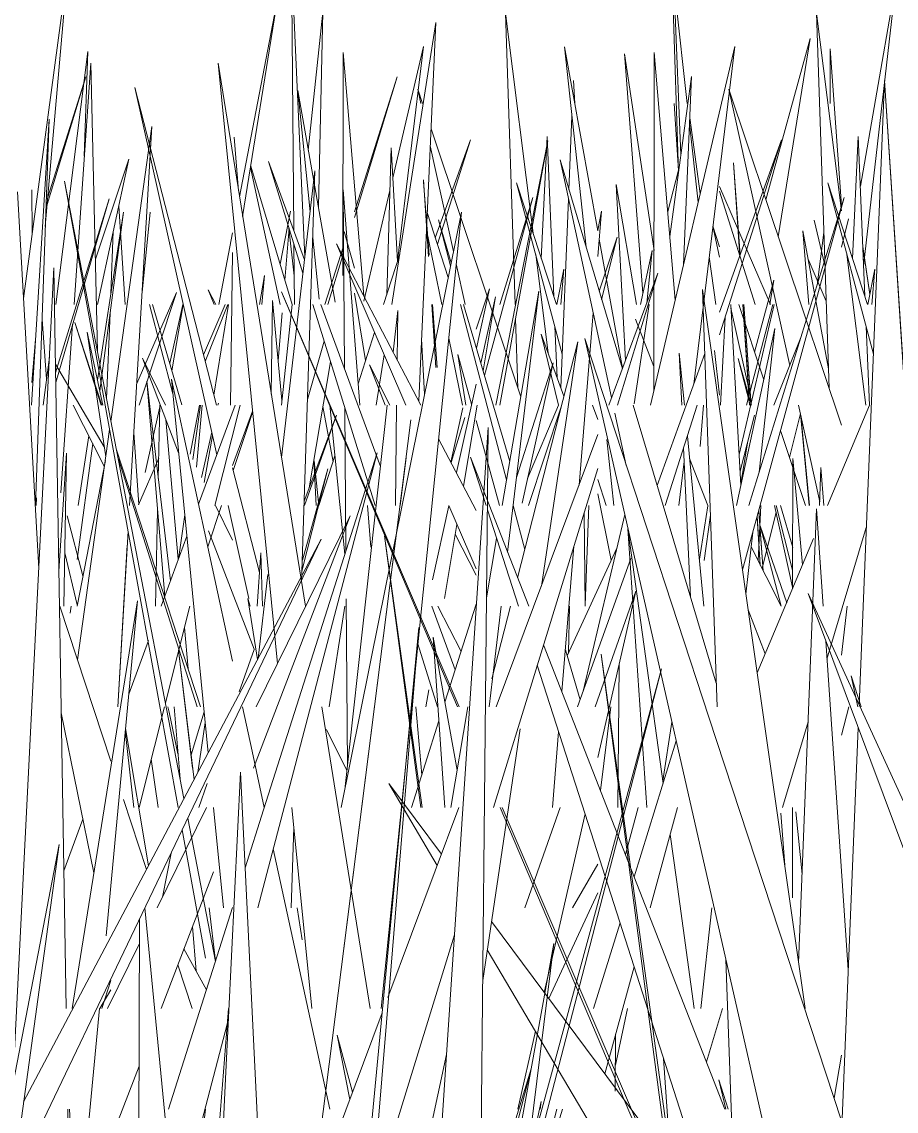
# Model space of a CAD drawing. Header units: millimetres. Extents: x -9575 to 27274, y -4387 to 11354.
# Drawn here: x -6957.22 to -6933.25, y 3085.8 to 3115.69 of the extents above; entities that cross this region are included whole.
import ezdxf

# ---------------------------------------------------------------- set-up
doc = ezdxf.new("R2010")
doc.units = ezdxf.units.MM
doc.layers.add('G-IMPT', color=8, linetype='Continuous', lineweight=9)

# ---------------------------------------------------------------- blocks, each defined once
blk = doc.blocks.new('Grass Array - 25_dwg-439225-North')
at = {"layer": 'G-IMPT'}
for p, q in [((-6949.462, 3109.227), (-6949.823, 3117.22)), ((-6949.766, 3109.958), (-6949.823, 3117.22)), ((-6957.177, 3108.1), (-6955.966, 3117.087)), ((-6956.578, 3110.067), (-6955.966, 3117.087)), ((-6934.233, 3111.175), (-6933.257, 3116.77)), ((-6934.143, 3108.981), (-6933.257, 3116.77)), ((-6951.253, 3110.882), (-6950.209, 3116.317)), ((-6951.167, 3110.348), (-6950.209, 3116.317)), ((-6949.367, 3112.166), (-6948.97, 3115.949)), ((-6949.092, 3110.607), (-6948.97, 3115.949)), ((-6947.075, 3107.931), (-6945.871, 3115.664)), ((-6946.341, 3105.289), (-6945.871, 3115.664)), ((-6956.286, 3107.931), (-6955.415, 3114.874)), ((-6955.508, 3112), (-6955.415, 3114.874)), ((-6942.345, 3115.002), (-6941.751, 3109.501)), ((-6942.345, 3115.002), (-6941.432, 3109.955)), ((-6941.432, 3109.955), (-6942.345, 3115.002)), ((-6939.889, 3109.412), (-6940.695, 3114.807)), ((-6940.196, 3108.239), (-6940.695, 3114.807)), ((-6935.06, 3113.449), (-6935.058, 3114.944)), ((-6934.753, 3110.645), (-6935.058, 3114.944)), ((-6955.791, 3107.931), (-6955.331, 3114.552)), ((-6955.145, 3106.641), (-6955.331, 3114.552)), ((-6939.456, 3109.797), (-6938.863, 3114.186)), ((-6939.082, 3109.018), (-6938.863, 3114.186)), ((-6949.657, 3113.802), (-6949.317, 3110.469)), ((-6949.657, 3113.802), (-6948.63, 3107.993)), ((-6948.63, 3107.993), (-6949.657, 3113.802)), ((-6944.224, 3105.172), (-6942.8, 3112.422)), ((-6944.113, 3105.172), (-6942.8, 3112.422)), ((-6947.097, 3112.233), (-6947.217, 3108.199)), ((-6947.097, 3112.233), (-6946.922, 3109.12)), ((-6955.205, 3109.179), (-6954.288, 3111.919)), ((-6955.15, 3107.931), (-6954.288, 3111.919)), ((-6954.566, 3110.632), (-6954.385, 3107.931)), ((-6955.147, 3105.854), (-6954.436, 3110.466)), ((-6955.086, 3105.567), (-6954.436, 3110.466)), ((-6945.533, 3108.673), (-6946.107, 3110.452)), ((-6934.753, 3109.505), (-6934.561, 3110.281)), ((-6949.756, 3108.716), (-6949.897, 3110.029)), ((-6945.708, 3107.931), (-6946.129, 3109.98)), ((-6938.091, 3109.228), (-6938.278, 3110.076)), ((-6938.091, 3109.511), (-6938.278, 3110.076)), ((-6935.204, 3109.013), (-6935.501, 3110.24)), ((-6954.783, 3108.224), (-6954.714, 3109.945)), ((-6951.82, 3107.931), (-6951.443, 3109.894)), ((-6949.245, 3109.76), (-6949.074, 3108.075)), ((-6948.105, 3108.931), (-6948.388, 3109.934)), ((-6941.39, 3109.722), (-6940.75, 3106.186)), ((-6940.75, 3106.186), (-6941.39, 3109.722)), ((-6935.644, 3107.931), (-6935.81, 3109.954)), ((-6935.109, 3106.167), (-6935.81, 3109.954)), ((-6949.75, 3107.931), (-6949.763, 3109.596)), ((-6940.263, 3107.931), (-6939.942, 3109.411)), ((-6940.086, 3107.969), (-6939.942, 3109.411)), ((-6933.97, 3108.211), (-6934.165, 3109.519)), ((-6933.971, 3108.209), (-6934.165, 3109.514)), ((-6947.303, 3107.931), (-6946.861, 3109.309)), ((-6935.665, 3109.171), (-6935.171, 3108.027)), ((-6950.707, 3107.931), (-6950.571, 3108.729)), ((-6950.644, 3107.931), (-6950.571, 3108.729)), ((-6937.133, 3106.626), (-6936.605, 3108.603)), ((-6936.714, 3107.931), (-6936.605, 3108.603)), ((-6954.07, 3105.761), (-6952.978, 3108.257)), ((-6954.005, 3105.172), (-6952.978, 3108.257)), ((-6951.95, 3107.931), (-6952.116, 3108.329)), ((-6951.903, 3107.931), (-6952.116, 3108.329)), ((-6947.796, 3106.398), (-6948.105, 3108.243)), ((-6944.767, 3107.251), (-6944.396, 3108.361)), ((-6944.76, 3106.734), (-6944.396, 3108.361)), ((-6952.239, 3106.553), (-6951.643, 3107.931)), ((-6952.192, 3106.369), (-6951.571, 3107.931)), ((-6951.954, 3105.442), (-6951.555, 3107.931)), ((-6950.382, 3105.473), (-6950.352, 3108.04)), ((-6950.089, 3105.294), (-6950.352, 3108.04)), ((-6950.102, 3105.172), (-6949.812, 3107.931)), ((-6940.433, 3105.206), (-6940.025, 3107.931)), ((-6936.88, 3105.864), (-6937.566, 3107.931)), ((-6937.556, 3103.813), (-6936.592, 3107.931)), ((-6937.352, 3105.172), (-6936.628, 3107.931)), ((-6954.897, 3105.354), (-6954.804, 3107.69)), ((-6937.266, 3105.498), (-6937.781, 3107.828)), ((-6956.149, 3102.768), (-6955.828, 3107.391)), ((-6948.001, 3105.757), (-6947.551, 3107.161)), ((-6945.143, 3105.172), (-6945.519, 3107.006)), ((-6942.507, 3105.172), (-6942.98, 3107.114)), ((-6942.361, 3105.42), (-6942.98, 3107.114)), ((-6956.95, 3105.792), (-6956.848, 3106.969)), ((-6956.632, 3105.172), (-6956.467, 3106.486)), ((-6947.505, 3105.172), (-6947.29, 3106.554)), ((-6945.051, 3105.172), (-6945.265, 3106.558)), ((-6944.89, 3105.195), (-6945.265, 3106.558)), ((-6956.3, 3106.294), (-6954.96, 3104.023)), ((-6954.96, 3104.023), (-6956.3, 3106.294)), ((-6951.847, 3105.172), (-6951.834, 3105.227)), ((-6951.844, 3105.172), (-6951.834, 3105.227)), ((-6955.81, 3105.172), (-6954.963, 3103.496)), ((-6952.609, 3103.823), (-6952.35, 3105.172)), ((-6948.69, 3103.613), (-6948.966, 3105.137)), ((-6948.778, 3105.172), (-6948.362, 3101.086)), ((-6945.461, 3103.609), (-6945.127, 3105.097)), ((-6941.429, 3104.777), (-6941.574, 3105.172)), ((-6938.53, 3105.172), (-6938.622, 3104.032)), ((-6937.53, 3103.357), (-6937.132, 3104.894)), ((-6936.174, 3103.736), (-6935.878, 3104.939)), ((-6935.634, 3102.413), (-6935.877, 3104.936)), ((-6935.627, 3102.413), (-6935.869, 3104.898)), ((-6944.125, 3102.413), (-6944.767, 3104.746)), ((-6955.678, 3102.413), (-6955.383, 3104.327)), ((-6954.149, 3104.407), (-6954.017, 3102.441)), ((-6952.295, 3103.189), (-6952.015, 3104.425)), ((-6952.226, 3103.051), (-6951.995, 3104.334)), ((-6935.735, 3102.413), (-6936.411, 3104.45)), ((-6955.7, 3100.932), (-6955.278, 3104.119)), ((-6941.183, 3104.23), (-6940.987, 3102.413)), ((-6937.511, 3103.008), (-6937.328, 3104.139)), ((-6954.021, 3102.432), (-6953.467, 3103.713)), ((-6949.075, 3102.413), (-6948.636, 3103.78)), ((-6949.154, 3102.413), (-6949.212, 3103.68)), ((-6949.077, 3102.413), (-6949.21, 3103.644)), ((-6941.806, 3102.206), (-6941.776, 3099.654)), ((-6941.777, 3099.682), (-6941.677, 3102.413)), ((-6938.647, 3100.946), (-6938.41, 3102.406)), ((-6936.96, 3102.413), (-6937.036, 3100.903)), ((-6937.035, 3100.902), (-6936.96, 3102.413)), ((-6936.926, 3100.686), (-6936.544, 3102.235)), ((-6936.089, 3100.174), (-6936.584, 3102.413)), ((-6955.981, 3102.138), (-6955.545, 3100.491)), ((-6938.518, 3100.906), (-6938.344, 3102.152)), ((-6955.7, 3099.69), (-6956.041, 3101.118)), ((-6955.894, 3099.467), (-6955.869, 3099.654)), ((-6948.793, 3096.895), (-6948.364, 3099.654)), ((-6952.394, 3095.098), (-6952.194, 3096.461))]:
    blk.add_line(p, q, dxfattribs=at)
blk = doc.blocks.new('Grass Array - Grass Array-440235-North')
blk.add_blockref('Grass Array - 25_dwg-439225-North', (0, 0))
blk = doc.blocks.new('Grass Array - 25_dwg-V27-North')
at = {"layer": 'G-IMPT'}
for p, q in [((-6937.528, 3109.282), (-6937.714, 3111.817)), ((-6937.541, 3109.246), (-6937.714, 3111.817)), ((-6949.959, 3107.931), (-6950.106, 3108.274)), ((-6949.96, 3107.931), (-6950.106, 3108.274))]:
    blk.add_line(p, q, dxfattribs=at)
blk = doc.blocks.new('Grass Array - 25_dwg-V31-North')
at = {"layer": 'G-IMPT'}
for p, q in [((-6937.528, 3109.282), (-6937.714, 3111.817)), ((-6937.541, 3109.246), (-6937.714, 3111.817)), ((-6949.959, 3107.931), (-6950.106, 3108.274)), ((-6949.96, 3107.931), (-6950.106, 3108.274)), ((-6937.285, 3105.424), (-6937.453, 3107.931)), ((-6937.255, 3105.539), (-6937.43, 3107.931)), ((-6946.852, 3102.413), (-6946.686, 3103.725)), ((-6946.852, 3102.413), (-6946.685, 3103.725)), ((-6936.897, 3100.628), (-6937.014, 3102.242)), ((-6936.975, 3100.782), (-6937.061, 3102.071))]:
    blk.add_line(p, q, dxfattribs=at)
blk = doc.blocks.new('Grass Array - 25_dwg-V35-North')
at = {"layer": 'G-IMPT'}
for p, q in [((-6937.528, 3109.282), (-6937.714, 3111.817)), ((-6937.541, 3109.246), (-6937.714, 3111.817)), ((-6949.959, 3107.931), (-6950.106, 3108.274)), ((-6949.96, 3107.931), (-6950.106, 3108.274)), ((-6937.269, 3105.172), (-6937.453, 3107.931)), ((-6937.228, 3105.172), (-6937.43, 3107.931)), ((-6946.852, 3102.413), (-6946.686, 3103.725)), ((-6946.852, 3102.413), (-6946.685, 3103.725)), ((-6936.897, 3100.628), (-6937.014, 3102.242)), ((-6936.975, 3100.782), (-6937.061, 3102.071))]:
    blk.add_line(p, q, dxfattribs=at)
blk = doc.blocks.new('Grass Array - Grass Array-440908-North')
for name in ['Grass Array - 25_dwg-V27-North', 'Grass Array - 25_dwg-V31-North', 'Grass Array - 25_dwg-V35-North', 'Grass Array - 25_dwg-V35-North']:
    blk.add_blockref(name, (0, 0))
blk = doc.blocks.new('Grass Array - 25_dwg-V18-North')
at = {"layer": 'G-IMPT'}
for p, q in [((-6208.565, 3109.246), (-6208.706, 3111.354)), ((-6208.552, 3109.282), (-6208.699, 3111.297)), ((-6208.362, 3106.205), (-6208.477, 3107.931)), ((-6208.328, 3106.205), (-6208.454, 3107.931))]:
    blk.add_line(p, q, dxfattribs=at)
blk = doc.blocks.new('Grass Array - 25_dwg-V41-North')
at = {"layer": 'G-IMPT'}
for p, q in [((-6938.981, 3113.449), (-6939.341, 3116.682)), ((-6939.154, 3112.035), (-6939.341, 3116.682)), ((-6939.217, 3111.564), (-6939.38, 3116.388)), ((-6943.698, 3107.931), (-6943.963, 3115.918)), ((-6943.206, 3109.89), (-6943.963, 3115.918)), ((-6936.821, 3110.801), (-6935.609, 3115.227)), ((-6936.482, 3109.789), (-6935.609, 3115.227)), ((-6948.412, 3114.84), (-6948.42, 3108.729)), ((-6948.412, 3114.84), (-6947.849, 3108.169)), ((-6947.051, 3111.407), (-6946.205, 3115.006)), ((-6946.921, 3109.122), (-6946.205, 3115.006)), ((-6956.524, 3110.678), (-6955.463, 3114.172)), ((-6956.507, 3110.876), (-6955.463, 3114.172)), ((-6942.1, 3114.075), (-6942.059, 3113.449)), ((-6942.059, 3113.449), (-6942.1, 3114.075)), ((-6946.282, 3113.449), (-6946.368, 3113.839)), ((-6946.237, 3113.449), (-6946.368, 3113.839)), ((-6939.334, 3113.449), (-6939.221, 3111.603)), ((-6942.14, 3113.101), (-6942.222, 3111.077)), ((-6938.621, 3110.98), (-6938.911, 3113.047)), ((-6943.543, 3105.401), (-6946.003, 3112.75)), ((-6938.679, 3110.734), (-6938.918, 3112.883)), ((-6945.885, 3109.764), (-6944.921, 3112.444)), ((-6945.829, 3109.589), (-6944.921, 3112.444)), ((-6942.979, 3109.195), (-6942.82, 3112.543)), ((-6942.639, 3108.156), (-6942.82, 3112.543)), ((-6945.388, 3109.389), (-6946.025, 3112.28)), ((-6950.136, 3107.931), (-6950.951, 3111.69)), ((-6949.813, 3107.931), (-6950.946, 3111.726)), ((-6939.515, 3110.485), (-6939.219, 3111.612)), ((-6943.656, 3111.266), (-6942.405, 3106.573)), ((-6943.656, 3111.266), (-6942.566, 3107.931)), ((-6942.566, 3107.931), (-6943.656, 3111.266)), ((-6940.673, 3106.393), (-6940.924, 3111.227)), ((-6940.373, 3107.931), (-6940.924, 3111.227)), ((-6936.697, 3107.931), (-6938.091, 3111.169)), ((-6956.936, 3109.886), (-6956.945, 3111.076)), ((-6947.847, 3108.019), (-6947.132, 3111.06)), ((-6944.54, 3105.986), (-6943.208, 3110.865)), ((-6944.114, 3107.931), (-6943.208, 3110.865)), ((-6937.12, 3107.931), (-6938.091, 3111.038)), ((-6942.232, 3110.819), (-6942.443, 3105.644)), ((-6953.923, 3108.258), (-6953.701, 3110.463)), ((-6949.856, 3110.492), (-6950.143, 3109.036)), ((-6950.143, 3109.036), (-6949.856, 3110.492)), ((-6949.895, 3110.022), (-6950.012, 3108.599)), ((-6935.419, 3108.465), (-6935.233, 3109.908)), ((-6942.794, 3106.604), (-6943.132, 3109.301)), ((-6938.193, 3107.931), (-6938.377, 3109.239)), ((-6945.067, 3107.931), (-6945.313, 3109.049)), ((-6942.557, 3107.931), (-6942.362, 3108.901)), ((-6942.446, 3107.931), (-6942.362, 3108.901)), ((-6953.081, 3105.485), (-6953.721, 3107.931)), ((-6952.832, 3105.181), (-6953.643, 3107.931)), ((-6953.168, 3106.321), (-6952.809, 3107.931)), ((-6953.106, 3106.111), (-6952.797, 3107.931)), ((-6950.086, 3107.702), (-6950.194, 3106.395)), ((-6956.542, 3105.889), (-6956.668, 3107.515)), ((-6943.622, 3105.636), (-6943.685, 3107.536)), ((-6942.548, 3105.931), (-6942.605, 3107.323)), ((-6946.179, 3105.475), (-6946.264, 3106.989)), ((-6938.091, 3105.445), (-6938.227, 3106.67)), ((-6953.839, 3103.319), (-6953.436, 3105.124)), ((-6943.355, 3103.158), (-6942.512, 3105.172)), ((-6945.453, 3103.594), (-6945.072, 3104.827))]:
    blk.add_line(p, q, dxfattribs=at)
blk = doc.blocks.new('Grass Array - Grass Array-V47-North')
for name, p in [('Grass Array - 25_dwg-V41-North', (0, 0)), ('Grass Array - 25_dwg-V18-North', (-737.506, 0)), ('Grass Array - 25_dwg-V18-North', (-737.506, 0)), ('Grass Array - 25_dwg-V18-North', (-737.506, 0))]:
    blk.add_blockref(name, p)
blk = doc.blocks.new('Grass Array - 25_dwg-V48-North')
at = {"layer": 'G-IMPT'}
for p, q in [((-6935.092, 3105.636), (-6935.433, 3115.918)), ((-6934.753, 3110.499), (-6935.433, 3115.918)), ((-6939.986, 3105.172), (-6937.675, 3115.006)), ((-6939.882, 3114.84), (-6939.894, 3105.564)), ((-6939.882, 3114.84), (-6939.309, 3108.052)), ((-6938.802, 3105.742), (-6937.675, 3115.006)), ((-6949.445, 3099.654), (-6951.843, 3114.548)), ((-6950.663, 3102.634), (-6951.843, 3114.548)), ((-6948.105, 3110.315), (-6946.933, 3114.172)), ((-6948.105, 3110.474), (-6946.933, 3114.172)), ((-6951.885, 3105.172), (-6954.12, 3113.884)), ((-6951.878, 3103.807), (-6954.12, 3113.884)), ((-6933.57, 3114.075), (-6934.267, 3096.945)), ((-6933.57, 3114.075), (-6932.809, 3102.415)), ((-6932.15, 3092.321), (-6933.57, 3114.075)), ((-6936.169, 3106.26), (-6937.838, 3113.839)), ((-6934.753, 3104.624), (-6937.838, 3113.839)), ((-6956.473, 3113.014), (-6956.959, 3105.172)), ((-6956.473, 3113.014), (-6956.849, 3102.413)), ((-6956.849, 3102.413), (-6956.473, 3113.014)), ((-6953.655, 3112.817), (-6954.783, 3104.726)), ((-6953.655, 3112.817), (-6954.266, 3102.413)), ((-6954.266, 3102.413), (-6953.655, 3112.817)), ((-6951.28, 3111.049), (-6951.399, 3112.525)), ((-6938.091, 3107.099), (-6936.391, 3112.444)), ((-6938.091, 3107.72), (-6936.391, 3112.444)), ((-6934.449, 3109.195), (-6934.29, 3112.543)), ((-6934.109, 3108.156), (-6934.29, 3112.543)), ((-6950.463, 3111.853), (-6949.513, 3108.79)), ((-6950.463, 3111.853), (-6949.471, 3109.155)), ((-6941.052, 3105.377), (-6942.466, 3111.895)), ((-6940.757, 3106.169), (-6942.466, 3111.895)), ((-6937.528, 3109.282), (-6937.714, 3111.817)), ((-6937.541, 3109.246), (-6937.714, 3111.817)), ((-6950.102, 3103.734), (-6949.186, 3111.6)), ((-6949.551, 3100.31), (-6949.186, 3111.6)), ((-6952.777, 3094.376), (-6956.047, 3111.31)), ((-6953.995, 3099.982), (-6956.047, 3111.31)), ((-6935.126, 3111.266), (-6933.875, 3106.573)), ((-6935.126, 3111.266), (-6934.036, 3107.931)), ((-6934.036, 3107.931), (-6935.126, 3111.266)), ((-6956.757, 3100.691), (-6957.342, 3111.019)), ((-6947.956, 3105.172), (-6948.415, 3111.076)), ((-6948.377, 3106.181), (-6948.415, 3111.076)), ((-6937.464, 3100.656), (-6934.678, 3110.865)), ((-6937.288, 3102.413), (-6934.678, 3110.865)), ((-6956.296, 3106.06), (-6954.828, 3110.828)), ((-6956.292, 3105.796), (-6954.828, 3110.828)), ((-6947.426, 3099.306), (-6945.171, 3110.463)), ((-6947.37, 3088.618), (-6945.171, 3110.463)), ((-6941.326, 3110.492), (-6941.429, 3109.25)), ((-6941.326, 3110.492), (-6941.429, 3109.971)), ((-6941.429, 3109.971), (-6941.326, 3110.492)), ((-6945.451, 3109.076), (-6945.799, 3110.255)), ((-6945.468, 3108.992), (-6945.799, 3110.255)), ((-6941.392, 3108.296), (-6940.903, 3109.781)), ((-6941.325, 3108.072), (-6940.903, 3109.781)), ((-6948.91, 3107.931), (-6948.403, 3109.531)), ((-6946.697, 3105.172), (-6948.594, 3109.591)), ((-6946.279, 3105.172), (-6948.594, 3109.591)), ((-6951.501, 3105.172), (-6951.443, 3109.359)), ((-6948.829, 3107.931), (-6948.402, 3109.337)), ((-6934.084, 3105.172), (-6934.602, 3109.301)), ((-6956.882, 3098.196), (-6956.344, 3108.937)), ((-6956.008, 3088.618), (-6956.344, 3108.937)), ((-6941.128, 3105.172), (-6939.781, 3108.788)), ((-6940.893, 3105.172), (-6939.781, 3108.788)), ((-6934.027, 3107.931), (-6933.832, 3108.901)), ((-6933.915, 3107.931), (-6933.832, 3108.901)), ((-6945.235, 3096.895), (-6950.106, 3108.274)), ((-6945.562, 3097.565), (-6950.106, 3108.274)), ((-6944.051, 3102.413), (-6943.05, 3108.299)), ((-6943.905, 3101.139), (-6943.05, 3108.299)), ((-6938.16, 3096.895), (-6938.561, 3108.339)), ((-6937.034, 3097.64), (-6938.561, 3108.339)), ((-6949.247, 3107.931), (-6947.537, 3102.413)), ((-6949.021, 3107.931), (-6947.388, 3103.489)), ((-6943.931, 3103.118), (-6945.191, 3107.931)), ((-6943.844, 3103.629), (-6945.113, 3107.931)), ((-6944.638, 3106.321), (-6944.232, 3108.141)), ((-6944.576, 3106.111), (-6944.232, 3108.141)), ((-6937.508, 3102.963), (-6937.787, 3107.931)), ((-6937.269, 3105.172), (-6937.453, 3107.931)), ((-6937.228, 3105.172), (-6937.43, 3107.931)), ((-6947.042, 3106.628), (-6946.916, 3107.771)), ((-6946.931, 3106.416), (-6946.916, 3107.771)), ((-6941.556, 3107.702), (-6941.946, 3102.978)), ((-6938.064, 3105.172), (-6937.936, 3107.584)), ((-6955.047, 3105.172), (-6955.767, 3107.44)), ((-6955.026, 3105.172), (-6955.767, 3107.44)), ((-6939.893, 3106.234), (-6940.395, 3107.531)), ((-6933.986, 3105.172), (-6934.075, 3107.323)), ((-6954.919, 3103.749), (-6955.431, 3107.171)), ((-6955.001, 3105.172), (-6955.431, 3107.171)), ((-6935.1, 3077.582), (-6941.789, 3106.995)), ((-6938.384, 3096.614), (-6941.789, 3106.995)), ((-6937.627, 3102.413), (-6936.576, 3107.271)), ((-6937.005, 3103.328), (-6936.576, 3107.271)), ((-6936.602, 3105.172), (-6935.863, 3107.026)), ((-6949.388, 3105.329), (-6948.934, 3106.923)), ((-6943.629, 3100.432), (-6941.982, 3106.91)), ((-6942.978, 3100.209), (-6941.982, 3106.91)), ((-6952.922, 3103.866), (-6953.916, 3106.457)), ((-6953.278, 3105.172), (-6953.916, 3106.457)), ((-6939.801, 3102.966), (-6938.5, 3106.583)), ((-6939.058, 3105.172), (-6939.197, 3106.592)), ((-6939.131, 3105.172), (-6939.197, 3106.592)), ((-6937.581, 3106.454), (-6937.252, 3105.172)), ((-6937.581, 3106.454), (-6937.213, 3105.172)), ((-6937.213, 3105.172), (-6937.581, 3106.454)), ((-6949.343, 3102.9), (-6948.759, 3106.358)), ((-6947.257, 3105.172), (-6947.694, 3106.279)), ((-6947.133, 3105.172), (-6947.694, 3106.279)), ((-6943.661, 3103.181), (-6942.656, 3106.335)), ((-6943.505, 3102.478), (-6942.656, 3106.335)), ((-6953.795, 3105.827), (-6953.302, 3099.93)), ((-6953.795, 3105.827), (-6953.147, 3100.351)), ((-6953.147, 3100.351), (-6953.795, 3105.827)), ((-6952.112, 3095.632), (-6953.12, 3105.882)), ((-6951.443, 3098.146), (-6953.12, 3105.882)), ((-6945.309, 3103.319), (-6944.767, 3105.747)), ((-6953.479, 3103.158), (-6953.435, 3105.172)), ((-6952.536, 3103.675), (-6952.321, 3105.172)), ((-6952.435, 3103.472), (-6952.279, 3105.172)), ((-6952.376, 3102.451), (-6951.377, 3105.172)), ((-6951.929, 3102.413), (-6951.238, 3105.172)), ((-6951.443, 3103.511), (-6950.898, 3105.003)), ((-6951.425, 3103.377), (-6950.894, 3104.966)), ((-6949.479, 3102.537), (-6948.599, 3104.893)), ((-6949.469, 3102.413), (-6948.599, 3104.893)), ((-6948.339, 3101.159), (-6948.369, 3105.099)), ((-6948.354, 3094.714), (-6947.203, 3105.172)), ((-6946.976, 3102.413), (-6946.945, 3105.172)), ((-6945.114, 3102.946), (-6944.736, 3105.172)), ((-6943.328, 3102.413), (-6942.437, 3105.121)), ((-6940.649, 3103.519), (-6940.96, 3104.954)), ((-6939.08, 3100.551), (-6940.459, 3105.172)), ((-6939.581, 3102.413), (-6938.703, 3105.172)), ((-6935.346, 3102.522), (-6935.929, 3105.172)), ((-6935.137, 3102.413), (-6933.982, 3105.172)), ((-6952.931, 3100.941), (-6953.273, 3104.781)), ((-6949.269, 3083.329), (-6946.554, 3104.763)), ((-6947.815, 3094.812), (-6946.554, 3104.763)), ((-6954.814, 3104.504), (-6955.695, 3098.181)), ((-6944.435, 3104.555), (-6946.516, 3073.331)), ((-6944.435, 3104.555), (-6944.537, 3094.364)), ((-6944.213, 3096.895), (-6941.429, 3104.367)), ((-6938.521, 3099.654), (-6938.975, 3104.317)), ((-6944.767, 3102.283), (-6945.796, 3104.249)), ((-6938.89, 3099.912), (-6939.077, 3103.996)), ((-6956.206, 3100.618), (-6955.996, 3103.854)), ((-6956.066, 3099.654), (-6955.996, 3103.854)), ((-6952.32, 3096.891), (-6954.624, 3103.941)), ((-6950.755, 3091.377), (-6947.48, 3103.863)), ((-6950.592, 3094.068), (-6947.48, 3103.863)), ((-6943.325, 3099.654), (-6944.92, 3103.743)), ((-6944.493, 3102.413), (-6944.92, 3103.743)), ((-6938.413, 3102.413), (-6938.916, 3103.711)), ((-6936.089, 3100.141), (-6936.087, 3103.708)), ((-6935.819, 3100.786), (-6936.087, 3103.708)), ((-6955.707, 3099.654), (-6954.932, 3103.656)), ((-6952.417, 3096.895), (-6954.575, 3103.686)), ((-6950.706, 3100.576), (-6951.443, 3103.447)), ((-6949.541, 3100.612), (-6948.832, 3103.423)), ((-6949.531, 3100.916), (-6948.832, 3103.423)), ((-6943.13, 3097.901), (-6941.429, 3103.431)), ((-6939.207, 3102.413), (-6939.06, 3103.623)), ((-6935.349, 3102.413), (-6935.317, 3103.463)), ((-6935.235, 3102.413), (-6935.317, 3103.463)), ((-6941.2, 3102.413), (-6941.429, 3103.133)), ((-6956.825, 3102.413), (-6956.82, 3102.627)), ((-6950.663, 3102.634), (-6950.213, 3098.087)), ((-6941.062, 3100.914), (-6941.429, 3102.742)), ((-6953.557, 3099.654), (-6953.499, 3102.285)), ((-6952.123, 3101.285), (-6951.747, 3102.413)), ((-6951.443, 3101.471), (-6951.91, 3102.413)), ((-6951.513, 3102.168), (-6951.568, 3102.413)), ((-6947.653, 3101.271), (-6947.741, 3102.413)), ((-6945.967, 3100.375), (-6945.512, 3102.412)), ((-6944.767, 3100.676), (-6945.512, 3102.413)), ((-6943.608, 3099.654), (-6944.457, 3102.3)), ((-6943.432, 3101.208), (-6943.747, 3102.413)), ((-6936.897, 3100.628), (-6937.018, 3102.291)), ((-6936.542, 3102.413), (-6936.089, 3100.648)), ((-6936.419, 3102.413), (-6936.088, 3101.262)), ((-6936.088, 3101.262), (-6936.419, 3102.413)), ((-6935.925, 3089.875), (-6935.431, 3102.323)), ((-6935.248, 3099.654), (-6935.431, 3102.323)), ((-6952.929, 3100.946), (-6952.754, 3102.16)), ((-6951.513, 3102.168), (-6951.002, 3099.868)), ((-6950.874, 3095.217), (-6948.221, 3102.136)), ((-6950.8, 3096.895), (-6948.221, 3102.136)), ((-6945.637, 3099.866), (-6945.292, 3101.899)), ((-6940.692, 3102.17), (-6941.83, 3097.327)), ((-6936.975, 3100.782), (-6937.064, 3102.121)), ((-6954.59, 3096.895), (-6954.307, 3101.709)), ((-6950.852, 3098.473), (-6952.101, 3101.726)), ((-6944.767, 3100.502), (-6945.338, 3101.629)), ((-6940.606, 3101.775), (-6940.091, 3094.136)), ((-6940.606, 3101.775), (-6939.641, 3094.791)), ((-6937.369, 3099.987), (-6937.184, 3101.683)), ((-6936.401, 3099.654), (-6936.976, 3101.856)), ((-6936.252, 3099.751), (-6936.976, 3101.856)), ((-6935.148, 3098.204), (-6934.069, 3101.814)), ((-6957.49, 3083.758), (-6949.014, 3101.493)), ((-6954.59, 3096.895), (-6954.33, 3101.327)), ((-6953.958, 3092.141), (-6949.014, 3101.493)), ((-6953.403, 3099.654), (-6952.697, 3101.578)), ((-6946.28, 3094.136), (-6947.276, 3101.586)), ((-6946.243, 3094.136), (-6947.276, 3101.586)), ((-6944.481, 3099.885), (-6944.204, 3101.512)), ((-6942.085, 3101.298), (-6942.413, 3097.315)), ((-6935.515, 3101.511), (-6937.06, 3097.823)), ((-6950.77, 3099.654), (-6950.669, 3101.115)), ((-6950.619, 3099.654), (-6950.669, 3101.115)), ((-6942.271, 3098.297), (-6940.909, 3101.244)), ((-6936.403, 3099.654), (-6937.228, 3101.281)), ((-6940.522, 3100.962), (-6941.985, 3096.895)), ((-6950.476, 3100.522), (-6950.745, 3098.219)), ((-6939.08, 3100.551), (-6938.182, 3097.542)), ((-6955.839, 3088.618), (-6954.051, 3099.803)), ((-6954.909, 3090.614), (-6954.051, 3099.803)), ((-6953.995, 3099.982), (-6952.935, 3094.136)), ((-6950.758, 3098.193), (-6951.025, 3099.868)), ((-6950.965, 3099.654), (-6951.025, 3099.868)), ((-6948.329, 3099.854), (-6948.293, 3095.268)), ((-6941.499, 3096.895), (-6940.388, 3100.07)), ((-6941.429, 3095.505), (-6940.388, 3100.07)), ((-6923.547, 3073.529), (-6935.667, 3100.004)), ((-6932.128, 3090.526), (-6935.667, 3100.004)), ((-6954.783, 3095.403), (-6956.179, 3099.654)), ((-6953.283, 3097), (-6952.619, 3099.654)), ((-6945.338, 3097.914), (-6945.978, 3099.654)), ((-6945.812, 3099.654), (-6945.18, 3098.41)), ((-6945.621, 3097.024), (-6944.767, 3099.708)), ((-6944.332, 3097.664), (-6943.827, 3099.654)), ((-6944.319, 3097.664), (-6944.082, 3099.654)), ((-6942.234, 3098.377), (-6942.205, 3099.654)), ((-6936.839, 3098.349), (-6937.308, 3099.559)), ((-6934.753, 3098.308), (-6934.598, 3099.654)), ((-6947.426, 3099.306), (-6948.471, 3094.136)), ((-6952.663, 3097.941), (-6952.764, 3099.075)), ((-6949.401, 3066.851), (-6946.337, 3099.068)), ((-6947.1, 3089.783), (-6946.337, 3099.068)), ((-6954.29, 3097.239), (-6953.747, 3098.718)), ((-6946.363, 3098.626), (-6945.826, 3096.895)), ((-6945.623, 3094.136), (-6945.941, 3098.807)), ((-6945.286, 3095.156), (-6945.941, 3098.807)), ((-6934.767, 3092.663), (-6935.183, 3098.706)), ((-6952.922, 3098.446), (-6952.539, 3095.212)), ((-6952.501, 3094.896), (-6952.922, 3098.446)), ((-6951.26, 3097.306), (-6950.852, 3098.469)), ((-6937.946, 3085.859), (-6942.915, 3098.6)), ((-6941.915, 3097.09), (-6942.319, 3098.459)), ((-6938.091, 3074.823), (-6941.341, 3098.337)), ((-6940.149, 3089.293), (-6941.341, 3098.337)), ((-6956.882, 3098.196), (-6957.465, 3086.558)), ((-6941.697, 3093.696), (-6943.089, 3098.034)), ((-6940.848, 3098.053), (-6940.884, 3094.136)), ((-6949.579, 3061.463), (-6939.684, 3097.941)), ((-6943.13, 3097.901), (-6944.288, 3094.136)), ((-6941.999, 3088.988), (-6939.684, 3097.941)), ((-6934.302, 3096.895), (-6934.481, 3097.742)), ((-6934.213, 3096.895), (-6934.481, 3097.742)), ((-6945.562, 3097.565), (-6945.278, 3096.895)), ((-6944.319, 3097.664), (-6944.411, 3096.895)), ((-6937.034, 3097.64), (-6935.745, 3088.618)), ((-6946.063, 3097.358), (-6946.142, 3096.895)), ((-6953.582, 3095.808), (-6953.31, 3096.895)), ((-6953.185, 3096.745), (-6953.217, 3096.895)), ((-6953.048, 3096.895), (-6952.882, 3094.924)), ((-6950.907, 3095.677), (-6951.171, 3096.895)), ((-6947.668, 3088.618), (-6949.001, 3096.895)), ((-6946.417, 3096.895), (-6946.256, 3095.031)), ((-6945.459, 3094.136), (-6944.99, 3096.895)), ((-6941.077, 3096.895), (-6941.356, 3094.602)), ((-6934.753, 3096.118), (-6934.549, 3096.895)), ((-6955.244, 3092.338), (-6956.142, 3096.729)), ((-6953.185, 3096.745), (-6952.94, 3095.608)), ((-6952.223, 3096.756), (-6952.582, 3095.574)), ((-6938.384, 3096.614), (-6934.753, 3085.54)), ((-6954.147, 3094.136), (-6954.384, 3096.239)), ((-6953.75, 3092.534), (-6954.378, 3096.303)), ((-6948.865, 3096.275), (-6948.307, 3095.148)), ((-6946.541, 3094.136), (-6945.785, 3096.51)), ((-6943.56, 3096.291), (-6944.586, 3089.387)), ((-6939.651, 3094.867), (-6939.397, 3096.476)), ((-6936.365, 3094.136), (-6935.663, 3096.483)), ((-6934.292, 3096.321), (-6936.029, 3053.655)), ((-6942.504, 3096.213), (-6942.676, 3094.136)), ((-6940.431, 3092.232), (-6939.28, 3095.961)), ((-6953.582, 3095.808), (-6954, 3094.136)), ((-6950.907, 3095.677), (-6950.573, 3094.136)), ((-6953.48, 3094.136), (-6953.678, 3095.46)), ((-6951.636, 3086.695), (-6951.227, 3095.105)), ((-6948.919, 3048), (-6951.227, 3095.105)), ((-6952.141, 3094.796), (-6952.372, 3094.136)), ((-6947.815, 3094.812), (-6949.272, 3083.32)), ((-6945.834, 3092.546), (-6947.164, 3094.794)), ((-6945.72, 3092.852), (-6947.164, 3094.794)), ((-6954.438, 3094.352), (-6953.806, 3092.429)), ((-6953.515, 3091.377), (-6952.157, 3094.136)), ((-6951.694, 3091.377), (-6951.965, 3094.136)), ((-6949.822, 3094.136), (-6949.275, 3088.618)), ((-6947.184, 3088.922), (-6945.241, 3094.136)), ((-6944.677, 3080.341), (-6944.537, 3094.364)), ((-6944.107, 3094.136), (-6938.254, 3080.341)), ((-6938.148, 3080.341), (-6944.054, 3094.136)), ((-6943.43, 3091.377), (-6942.465, 3094.136)), ((-6940.671, 3092.847), (-6940.324, 3094.136)), ((-6939.244, 3094.136), (-6939.997, 3091.377)), ((-6936.092, 3093.754), (-6936.092, 3094.136)), ((-6951.914, 3089.909), (-6952.673, 3093.837)), ((-6950.592, 3094.068), (-6951.098, 3092.475)), ((-6942.536, 3090.645), (-6941.781, 3093.958)), ((-6936.307, 3092.552), (-6936.411, 3093.98)), ((-6935.829, 3092.302), (-6936.004, 3094.015)), ((-6956.07, 3092.392), (-6955.547, 3093.818)), ((-6949.84, 3091.377), (-6949.768, 3093.594)), ((-6941.697, 3093.696), (-6937.71, 3081.27)), ((-6936.092, 3093.754), (-6936.094, 3091.656)), ((-6952.824, 3093.521), (-6952.187, 3090.003)), ((-6939.447, 3093.391), (-6939.277, 3092.161)), ((-6960.736, 3069.629), (-6956.198, 3093.117)), ((-6957.303, 3085.11), (-6956.198, 3093.117)), ((-6950.328, 3093.004), (-6948.779, 3085.859)), ((-6953.368, 3091.677), (-6953.131, 3092.878)), ((-6934.767, 3092.663), (-6934.563, 3089.68)), ((-6951.965, 3092.372), (-6953.404, 3088.618)), ((-6942.126, 3091.377), (-6941.429, 3092.58)), ((-6953.958, 3092.141), (-6957.172, 3086.063)), ((-6938.788, 3088.618), (-6939.277, 3092.161)), ((-6942.771, 3088.89), (-6941.429, 3091.796)), ((-6953.848, 3091.377), (-6952.516, 3077.582)), ((-6951.443, 3091.392), (-6953.201, 3085.859)), ((-6951.912, 3089.915), (-6952.085, 3091.377)), ((-6951.912, 3089.915), (-6952.085, 3091.377)), ((-6949.534, 3090.508), (-6949.673, 3091.377)), ((-6938.306, 3091.377), (-6938.606, 3088.618)), ((-6954.106, 3063.788), (-6953.993, 3091.076)), ((-6953.993, 3091.076), (-6954.019, 3084.826)), ((-6952.543, 3090.865), (-6952.44, 3089.645)), ((-6941.182, 3086.753), (-6944.346, 3091.006)), ((-6941.547, 3088.618), (-6940.822, 3090.968)), ((-6945.362, 3090.644), (-6947.637, 3083.248)), ((-6942.536, 3090.645), (-6942.897, 3089.06)), ((-6954.873, 3088.618), (-6953.995, 3090.402)), ((-6952.776, 3090.257), (-6952.161, 3089.133)), ((-6944.374, 3080.777), (-6942.64, 3090.405)), ((-6943.4, 3084.243), (-6942.64, 3090.405)), ((-6938.609, 3080.341), (-6944.462, 3090.228)), ((-6937.482, 3077.582), (-6937.917, 3089.966)), ((-6952.946, 3089.814), (-6952.553, 3088.618)), ((-6947.1, 3089.783), (-6949.009, 3066.547)), ((-6940.437, 3089.767), (-6941.238, 3086.83)), ((-6955.027, 3088.618), (-6954.783, 3089.389)), ((-6955.08, 3088.618), (-6954.783, 3089.134)), ((-6940.149, 3089.293), (-6938.241, 3074.823)), ((-6941.999, 3088.988), (-6948.513, 3063.788)), ((-6955.095, 3088.618), (-6955.611, 3083.1)), ((-6952.182, 3080.651), (-6951.557, 3088.618)), ((-6950.23, 3080.749), (-6947.342, 3088.499)), ((-6940.949, 3087.067), (-6940.614, 3088.618)), ((-6938.452, 3087.156), (-6938.015, 3088.618)), ((-6952.926, 3083.1), (-6951.591, 3088.188)), ((-6948.227, 3086.124), (-6948.572, 3087.886)), ((-6948.154, 3086.321), (-6948.572, 3087.886)), ((-6943.14, 3087.996), (-6943.627, 3085.859)), ((-6940.942, 3087.917), (-6940.956, 3086.352)), ((-6946.726, 3082.028), (-6945.581, 3087.354)), ((-6934.753, 3087.341), (-6934.955, 3086.156)), ((-6934.955, 3086.156), (-6934.753, 3087.341)), ((-6954.009, 3087.041), (-6955.52, 3083.1)), ((-6944.767, 3082.027), (-6943.259, 3086.967)), ((-6944.666, 3081.47), (-6943.259, 3086.967)), ((-6939.627, 3087.245), (-6939.436, 3084.408)), ((-6951.636, 3086.695), (-6952, 3079.196)), ((-6941.182, 3086.753), (-6938.091, 3082.6)), ((-6937.922, 3085.859), (-6938.117, 3086.663)), ((-6937.86, 3085.859), (-6938.117, 3086.663)), ((-6943.312, 3084.568), (-6942.988, 3086.073)), ((-6943.012, 3085.859), (-6942.988, 3086.073)), ((-6955.825, 3077.582), (-6955.962, 3085.859)), ((-6954.717, 3064.661), (-6955.917, 3085.859)), ((-6952.185, 3085.859), (-6952.803, 3080.552)), ((-6943.733, 3081.539), (-6942.399, 3085.859)), ((-6943.293, 3083.1), (-6942.55, 3085.859))]:
    blk.add_line(p, q, dxfattribs=at)
blk = doc.blocks.new('Grass Array - Grass Array-V52-North')
for name in ['Grass Array - 25_dwg-V48-North', 'Grass Array - 25_dwg-V35-North', 'Grass Array - 25_dwg-V35-North', 'Grass Array - 25_dwg-V35-North']:
    blk.add_blockref(name, (0, 0))
blk = doc.blocks.new('Grass Array - Grass Array-V53-North')
blk.add_blockref('Grass Array - 25_dwg-V35-North', (0, 0))
blk.add_blockref('Grass Array - 25_dwg-V35-North', (0, 0))
blk.add_blockref('Grass Array - 25_dwg-V35-North', (0, 0))
blk.add_blockref('Grass Array - 25_dwg-V35-North', (0, 0))

msp = doc.modelspace()

# ---------------------------------------------------------------- block references
for name in ['Grass Array - Grass Array-V47-North', 'Grass Array - Grass Array-V52-North', 'Grass Array - Grass Array-440235-North', 'Grass Array - Grass Array-440908-North', 'Grass Array - Grass Array-V53-North', 'Grass Array - Grass Array-V53-North']:
    msp.add_blockref(name, (0, 0))

doc.saveas('drawing.dxf')
